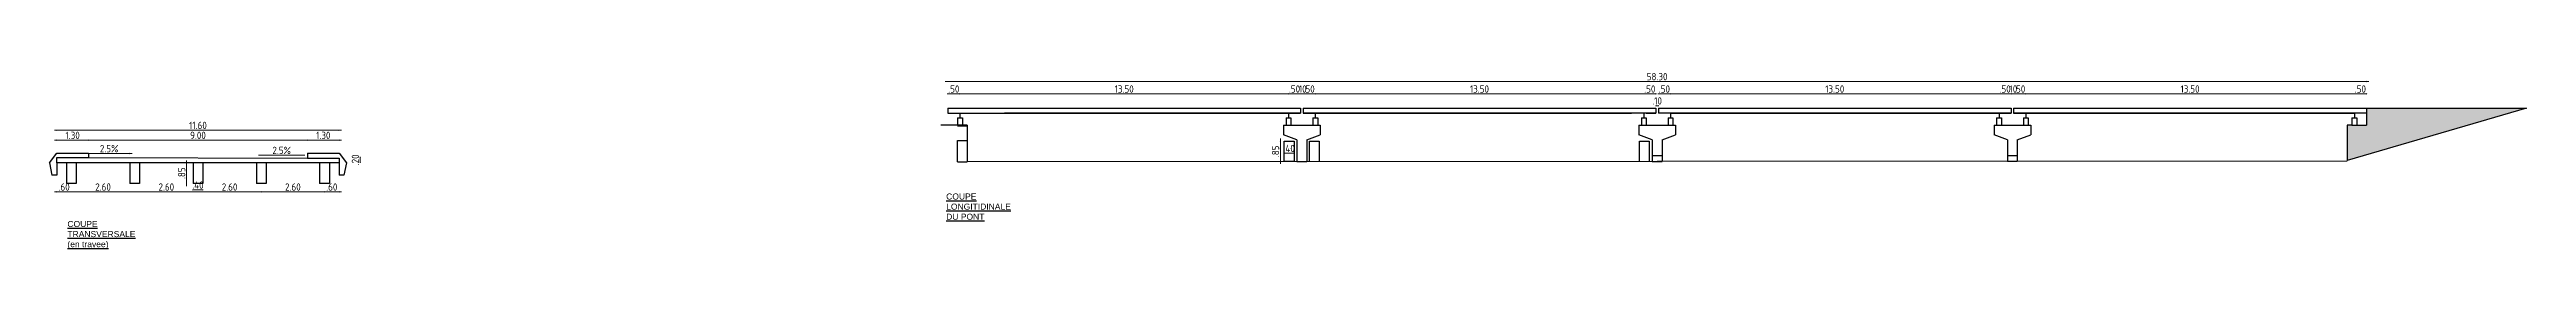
# Model space of a CAD drawing. Header units: millimetres. Extents: x 3400 to 3501, y 1209 to 1217.
import ezdxf

# ---------------------------------------------------------------- set-up
doc = ezdxf.new("R2010")
doc.units = ezdxf.units.MM
doc.styles.add('ISOCP', font='isocp.shx')
doc.styles.get("Standard").update_dxf_attribs({"font": 'arial.ttf'})
doc.dimstyles.new('COT 1-100', dxfattribs={"dimtxt": 0.3, "dimasz": 0.02, "dimexe": 0.1, "dimexo": 0.15, "dimgap": 0.05, "dimtad": 1, "dimzin": 4, "dimdsep": 46, "dimtxsty": 'ISOCP', "dimblk": 'OBLIQUE', "dimcen": 2.5, "dimdle": 0.1, "dimse1": 1, "dimse2": 1, "dimclrd": 252, "dimclre": 6, "dimclrt": 5, "dimadec": 0, "dimazin": 0, "dimtfac": 1, "dimtix": 1, "dimtmove": 0, "dimatfit": 3, "dimfxl": 1, "dimlwd": 20, "dimlwe": 20, "dimarcsym": 0})

# ---------------------------------------------------------------- blocks, each defined once
blk = doc.blocks.new('_Oblique')
at = {"color": 0, "linetype": 'ByBlock', "lineweight": -2}
blk.add_line((-0.5, -0.5), (0.5, 0.5), dxfattribs=at)
blk = doc.blocks.new('*D38')
at = {"color": 252, "lineweight": 20, "transparency": 16777216}
blk.add_line((3400.45, 1211.85), (3403.25, 1211.85), dxfattribs=at)
at = {"layer": 'Defpoints', "color": 0, "transparency": 16777216}
for p in [(3400.55, 1212.19), (3403.15, 1212.19), (3403.15, 1211.85)]:
    blk.add_point(p, dxfattribs=at)
at = {"color": 252, "lineweight": 20, "transparency": 16777216, "xscale": 0.02, "yscale": 0.02, "zscale": 0.02, "rotation": 180}
blk.add_blockref('_Oblique', (3400.55, 1211.85), dxfattribs=at)
at = {"color": 252, "lineweight": 20, "transparency": 16777216, "xscale": 0.02, "yscale": 0.02, "zscale": 0.02}
blk.add_blockref('_Oblique', (3403.15, 1211.85), dxfattribs=at)
at = {"color": 5, "lineweight": 30, "transparency": 16777216, "insert": (3401.85, 1212.05), "char_height": 0.3, "attachment_point": 5, "style": 'ISOCP'}
blk.add_mtext('2.60', dxfattribs=at)
blk = doc.blocks.new('*D39')
at = {"color": 252, "lineweight": 20, "transparency": 16777216}
blk.add_line((3403.05, 1211.85), (3405.85, 1211.85), dxfattribs=at)
at = {"layer": 'Defpoints', "color": 0, "transparency": 16777216}
for p in [(3403.15, 1212.19), (3405.75, 1212.19), (3405.75, 1211.85)]:
    blk.add_point(p, dxfattribs=at)
at = {"color": 252, "lineweight": 20, "transparency": 16777216, "xscale": 0.02, "yscale": 0.02, "zscale": 0.02, "rotation": 180}
blk.add_blockref('_Oblique', (3403.15, 1211.85), dxfattribs=at)
at = {"color": 252, "lineweight": 20, "transparency": 16777216, "xscale": 0.02, "yscale": 0.02, "zscale": 0.02}
blk.add_blockref('_Oblique', (3405.75, 1211.85), dxfattribs=at)
at = {"color": 5, "lineweight": 30, "transparency": 16777216, "insert": (3404.45, 1212.05), "char_height": 0.3, "attachment_point": 5, "style": 'ISOCP'}
blk.add_mtext('2.60', dxfattribs=at)
blk = doc.blocks.new('*D40')
at = {"color": 252, "lineweight": 20, "transparency": 16777216}
blk.add_line((3405.65, 1211.85), (3408.45, 1211.85), dxfattribs=at)
at = {"layer": 'Defpoints', "color": 0, "transparency": 16777216}
for p in [(3405.75, 1212.19), (3408.35, 1212.19), (3408.35, 1211.85)]:
    blk.add_point(p, dxfattribs=at)
at = {"color": 252, "lineweight": 20, "transparency": 16777216, "xscale": 0.02, "yscale": 0.02, "zscale": 0.02, "rotation": 180}
blk.add_blockref('_Oblique', (3405.75, 1211.85), dxfattribs=at)
at = {"color": 252, "lineweight": 20, "transparency": 16777216, "xscale": 0.02, "yscale": 0.02, "zscale": 0.02}
blk.add_blockref('_Oblique', (3408.35, 1211.85), dxfattribs=at)
at = {"color": 5, "lineweight": 30, "transparency": 16777216, "insert": (3407.05, 1212.05), "char_height": 0.3, "attachment_point": 5, "style": 'ISOCP'}
blk.add_mtext('2.60', dxfattribs=at)
blk = doc.blocks.new('*D41')
at = {"color": 252, "lineweight": 20, "transparency": 16777216}
blk.add_line((3408.25, 1211.85), (3411.05, 1211.85), dxfattribs=at)
at = {"layer": 'Defpoints', "color": 0, "transparency": 16777216}
for p in [(3408.35, 1212.19), (3410.95, 1212.19), (3410.95, 1211.85)]:
    blk.add_point(p, dxfattribs=at)
at = {"color": 252, "lineweight": 20, "transparency": 16777216, "xscale": 0.02, "yscale": 0.02, "zscale": 0.02, "rotation": 180}
blk.add_blockref('_Oblique', (3408.35, 1211.85), dxfattribs=at)
at = {"color": 252, "lineweight": 20, "transparency": 16777216, "xscale": 0.02, "yscale": 0.02, "zscale": 0.02}
blk.add_blockref('_Oblique', (3410.95, 1211.85), dxfattribs=at)
at = {"color": 5, "lineweight": 30, "transparency": 16777216, "insert": (3409.65, 1212.05), "char_height": 0.3, "attachment_point": 5, "style": 'ISOCP'}
blk.add_mtext('2.60', dxfattribs=at)
blk = doc.blocks.new('*D44')
at = {"color": 252, "lineweight": 20, "transparency": 16777216}
blk.add_line((3400.65, 1211.85), (3399.85, 1211.85), dxfattribs=at)
at = {"layer": 'Defpoints', "color": 0, "transparency": 16777216}
for p in [(3399.95, 1213.04), (3399.95, 1211.85), (3400.55, 1211.85)]:
    blk.add_point(p, dxfattribs=at)
at = {"color": 252, "lineweight": 20, "transparency": 16777216, "xscale": 0.02, "yscale": 0.02, "zscale": 0.02, "rotation": 180}
blk.add_blockref('_Oblique', (3399.95, 1211.85), dxfattribs=at)
at = {"color": 252, "lineweight": 20, "transparency": 16777216, "xscale": 0.02, "yscale": 0.02, "zscale": 0.02}
blk.add_blockref('_Oblique', (3400.55, 1211.85), dxfattribs=at)
at = {"color": 5, "lineweight": 30, "transparency": 16777216, "insert": (3400.25, 1212.05), "char_height": 0.3, "attachment_point": 5, "style": 'ISOCP'}
blk.add_mtext('.60', dxfattribs=at)
blk = doc.blocks.new('*D45')
at = {"color": 252, "lineweight": 20, "transparency": 16777216}
blk.add_line((3410.85, 1211.85), (3411.65, 1211.85), dxfattribs=at)
at = {"layer": 'Defpoints', "color": 0, "transparency": 16777216}
for p in [(3411.55, 1212.54), (3410.95, 1211.85), (3411.55, 1211.85)]:
    blk.add_point(p, dxfattribs=at)
at = {"color": 252, "lineweight": 20, "transparency": 16777216, "xscale": 0.02, "yscale": 0.02, "zscale": 0.02, "rotation": 180}
blk.add_blockref('_Oblique', (3410.95, 1211.85), dxfattribs=at)
at = {"color": 252, "lineweight": 20, "transparency": 16777216, "xscale": 0.02, "yscale": 0.02, "zscale": 0.02}
blk.add_blockref('_Oblique', (3411.55, 1211.85), dxfattribs=at)
at = {"color": 5, "lineweight": 30, "transparency": 16777216, "insert": (3411.25, 1212.05), "char_height": 0.3, "attachment_point": 5, "style": 'ISOCP'}
blk.add_mtext('.60', dxfattribs=at)
blk = doc.blocks.new('*D46')
at = {"color": 252, "lineweight": 20, "transparency": 16777216}
blk.add_line((3399.85, 1213.98), (3401.35, 1213.98), dxfattribs=at)
at = {"layer": 'Defpoints', "color": 0, "transparency": 16777216}
for p in [(3399.95, 1213.44), (3401.25, 1213.98), (3401.25, 1213.44)]:
    blk.add_point(p, dxfattribs=at)
at = {"color": 252, "lineweight": 20, "transparency": 16777216, "xscale": 0.02, "yscale": 0.02, "zscale": 0.02, "rotation": 180}
blk.add_blockref('_Oblique', (3399.95, 1213.98), dxfattribs=at)
at = {"color": 252, "lineweight": 20, "transparency": 16777216, "xscale": 0.02, "yscale": 0.02, "zscale": 0.02}
blk.add_blockref('_Oblique', (3401.25, 1213.98), dxfattribs=at)
at = {"color": 5, "lineweight": 30, "transparency": 16777216, "insert": (3400.6, 1214.18), "char_height": 0.3, "attachment_point": 5, "style": 'ISOCP'}
blk.add_mtext('1.30', dxfattribs=at)
blk = doc.blocks.new('*D47')
at = {"color": 252, "lineweight": 20, "transparency": 16777216}
blk.add_line((3401.15, 1213.98), (3410.35, 1213.98), dxfattribs=at)
at = {"layer": 'Defpoints', "color": 0, "transparency": 16777216}
for p in [(3401.25, 1213.44), (3410.25, 1213.98), (3410.25, 1213.44)]:
    blk.add_point(p, dxfattribs=at)
at = {"color": 252, "lineweight": 20, "transparency": 16777216, "xscale": 0.02, "yscale": 0.02, "zscale": 0.02, "rotation": 180}
blk.add_blockref('_Oblique', (3401.25, 1213.98), dxfattribs=at)
at = {"color": 252, "lineweight": 20, "transparency": 16777216, "xscale": 0.02, "yscale": 0.02, "zscale": 0.02}
blk.add_blockref('_Oblique', (3410.25, 1213.98), dxfattribs=at)
at = {"color": 5, "lineweight": 30, "transparency": 16777216, "insert": (3405.75, 1214.18), "char_height": 0.3, "attachment_point": 5, "style": 'ISOCP'}
blk.add_mtext('9.00', dxfattribs=at)
blk = doc.blocks.new('*D48')
at = {"color": 252, "lineweight": 20, "transparency": 16777216}
blk.add_line((3410.15, 1213.98), (3411.65, 1213.98), dxfattribs=at)
at = {"layer": 'Defpoints', "color": 0, "transparency": 16777216}
for p in [(3410.25, 1213.44), (3411.55, 1213.98), (3411.55, 1213.44)]:
    blk.add_point(p, dxfattribs=at)
at = {"color": 252, "lineweight": 20, "transparency": 16777216, "xscale": 0.02, "yscale": 0.02, "zscale": 0.02, "rotation": 180}
blk.add_blockref('_Oblique', (3410.25, 1213.98), dxfattribs=at)
at = {"color": 252, "lineweight": 20, "transparency": 16777216, "xscale": 0.02, "yscale": 0.02, "zscale": 0.02}
blk.add_blockref('_Oblique', (3411.55, 1213.98), dxfattribs=at)
at = {"color": 5, "lineweight": 30, "transparency": 16777216, "insert": (3410.9, 1214.18), "char_height": 0.3, "attachment_point": 5, "style": 'ISOCP'}
blk.add_mtext('1.30', dxfattribs=at)
blk = doc.blocks.new('*D49')
at = {"color": 252, "lineweight": 20, "transparency": 16777216}
blk.add_line((3401.15, 1213.43), (3403.05, 1213.43), dxfattribs=at)
at = {"layer": 'Defpoints', "color": 0, "transparency": 16777216}
for p in [(3401.25, 1213.27), (3402.95, 1213.43), (3402.95, 1213.04)]:
    blk.add_point(p, dxfattribs=at)
at = {"color": 252, "lineweight": 20, "transparency": 16777216, "xscale": 0.02, "yscale": 0.02, "zscale": 0.02, "rotation": 180}
blk.add_blockref('_Oblique', (3401.25, 1213.43), dxfattribs=at)
at = {"color": 252, "lineweight": 20, "transparency": 16777216, "xscale": 0.02, "yscale": 0.02, "zscale": 0.02}
blk.add_blockref('_Oblique', (3402.95, 1213.43), dxfattribs=at)
at = {"color": 5, "lineweight": 30, "transparency": 16777216, "insert": (3402.1, 1213.63), "char_height": 0.3, "attachment_point": 5, "style": 'ISOCP'}
blk.add_mtext('2.5%', dxfattribs=at)
blk = doc.blocks.new('*D42')
at = {"color": 252, "lineweight": 20, "transparency": 16777216}
blk.add_line((3408.24, 1213.36), (3410.14, 1213.36), dxfattribs=at)
at = {"layer": 'Defpoints', "color": 0, "transparency": 16777216}
for p in [(3410.04, 1213.36), (3408.34, 1213.2), (3410.04, 1212.97)]:
    blk.add_point(p, dxfattribs=at)
at = {"color": 252, "lineweight": 20, "transparency": 16777216, "xscale": 0.02, "yscale": 0.02, "zscale": 0.02, "rotation": 180}
blk.add_blockref('_Oblique', (3408.34, 1213.36), dxfattribs=at)
at = {"color": 252, "lineweight": 20, "transparency": 16777216, "xscale": 0.02, "yscale": 0.02, "zscale": 0.02}
blk.add_blockref('_Oblique', (3410.04, 1213.36), dxfattribs=at)
at = {"color": 5, "lineweight": 30, "transparency": 16777216, "insert": (3409.19, 1213.56), "char_height": 0.3, "attachment_point": 5, "style": 'ISOCP'}
blk.add_mtext('2.5%', dxfattribs=at)
blk = doc.blocks.new('*D50')
at = {"color": 252, "lineweight": 20, "transparency": 16777216}
blk.add_line((3399.85, 1214.39), (3411.65, 1214.39), dxfattribs=at)
at = {"layer": 'Defpoints', "color": 0, "transparency": 16777216}
for p in [(3411.55, 1214.39), (3399.95, 1213.44), (3411.55, 1213.24)]:
    blk.add_point(p, dxfattribs=at)
at = {"color": 252, "lineweight": 20, "transparency": 16777216, "xscale": 0.02, "yscale": 0.02, "zscale": 0.02, "rotation": 180}
blk.add_blockref('_Oblique', (3399.95, 1214.39), dxfattribs=at)
at = {"color": 252, "lineweight": 20, "transparency": 16777216, "xscale": 0.02, "yscale": 0.02, "zscale": 0.02}
blk.add_blockref('_Oblique', (3411.55, 1214.39), dxfattribs=at)
at = {"color": 5, "lineweight": 30, "transparency": 16777216, "insert": (3405.75, 1214.59), "char_height": 0.3, "attachment_point": 5, "style": 'ISOCP'}
blk.add_mtext('11.60', dxfattribs=at)
blk = doc.blocks.new('*D51')
at = {"color": 252, "lineweight": 20, "transparency": 16777216}
blk.add_line((3405.28, 1213.14), (3405.28, 1212.09), dxfattribs=at)
at = {"layer": 'Defpoints', "color": 0, "transparency": 16777216}
for p in [(3405.55, 1213.04), (3405.28, 1212.19), (3405.55, 1212.19)]:
    blk.add_point(p, dxfattribs=at)
at = {"color": 252, "lineweight": 20, "transparency": 16777216, "xscale": 0.02, "yscale": 0.02, "zscale": 0.02}
for p, rotation in [((3405.28, 1213.04), 90), ((3405.28, 1212.19), 270)]:
    blk.add_blockref('_Oblique', p, dxfattribs=dict(at, rotation=rotation))
at = {"color": 5, "lineweight": 30, "transparency": 16777216, "insert": (3405.08, 1212.62), "char_height": 0.3, "attachment_point": 5, "rotation": 90, "style": 'ISOCP'}
blk.add_mtext('.85', dxfattribs=at)
blk = doc.blocks.new('*D52')
at = {"color": 252, "lineweight": 20, "transparency": 16777216}
for p, q in [((3405.55, 1211.93), (3405.53, 1211.93)), ((3405.95, 1211.93), (3405.55, 1211.93)), ((3405.95, 1211.93), (3405.97, 1211.93))]:
    blk.add_line(p, q, dxfattribs=at)
at = {"layer": 'Defpoints', "color": 0, "transparency": 16777216}
for p in [(3405.55, 1213.04), (3405.95, 1213.04), (3405.55, 1211.93)]:
    blk.add_point(p, dxfattribs=at)
at = {"color": 252, "lineweight": 20, "transparency": 16777216, "xscale": 0.02, "yscale": 0.02, "zscale": 0.02}
blk.add_blockref('_Oblique', (3405.55, 1211.93), dxfattribs=at)
at = {"color": 252, "lineweight": 20, "transparency": 16777216, "xscale": 0.02, "yscale": 0.02, "zscale": 0.02, "rotation": 180}
blk.add_blockref('_Oblique', (3405.95, 1211.93), dxfattribs=at)
at = {"color": 5, "lineweight": 30, "transparency": 16777216, "insert": (3405.75, 1212.13), "char_height": 0.3, "attachment_point": 5, "style": 'ISOCP'}
blk.add_mtext('.40', dxfattribs=at)
blk = doc.blocks.new('*D43')
at = {"color": 252, "lineweight": 20, "transparency": 16777216}
for p, q in [((3412.42, 1213.27), (3412.42, 1213.29)), ((3412.42, 1213.27), (3412.42, 1213.07)), ((3412.42, 1213.07), (3412.42, 1213.05))]:
    blk.add_line(p, q, dxfattribs=at)
at = {"layer": 'Defpoints', "color": 0, "transparency": 16777216}
for p in [(3414.77, 1213.27), (3412.42, 1213.07), (3414.77, 1213.07)]:
    blk.add_point(p, dxfattribs=at)
at = {"color": 252, "lineweight": 20, "transparency": 16777216, "xscale": 0.02, "yscale": 0.02, "zscale": 0.02}
for p, rotation in [((3412.42, 1213.27), 270), ((3412.42, 1213.07), 90)]:
    blk.add_blockref('_Oblique', p, dxfattribs=dict(at, rotation=rotation))
at = {"color": 5, "lineweight": 30, "transparency": 16777216, "insert": (3412.22, 1213.17), "char_height": 0.3, "attachment_point": 5, "rotation": 90, "style": 'ISOCP'}
blk.add_mtext('.20', dxfattribs=at)
blk = doc.blocks.new('*D53')
at = {"color": 252, "lineweight": 20, "transparency": 16777216}
for p, q in [((3436.56, 1215.89), (3436.54, 1215.89)), ((3436.56, 1215.89), (3437.06, 1215.89)), ((3437.06, 1215.89), (3437.08, 1215.89))]:
    blk.add_line(p, q, dxfattribs=at)
at = {"layer": 'Defpoints', "color": 0, "transparency": 16777216}
for p in [(3437.06, 1215.89), (3436.56, 1215.1), (3437.06, 1215.1)]:
    blk.add_point(p, dxfattribs=at)
at = {"color": 252, "lineweight": 20, "transparency": 16777216, "xscale": 0.02, "yscale": 0.02, "zscale": 0.02}
blk.add_blockref('_Oblique', (3436.56, 1215.89), dxfattribs=at)
at = {"color": 252, "lineweight": 20, "transparency": 16777216, "xscale": 0.02, "yscale": 0.02, "zscale": 0.02, "rotation": 180}
blk.add_blockref('_Oblique', (3437.06, 1215.89), dxfattribs=at)
at = {"color": 5, "lineweight": 30, "transparency": 16777216, "insert": (3436.81, 1216.09), "char_height": 0.3, "attachment_point": 5, "style": 'ISOCP'}
blk.add_mtext('.50', dxfattribs=at)
blk = doc.blocks.new('*D54')
at = {"color": 252, "lineweight": 20, "transparency": 16777216}
blk.add_line((3436.96, 1215.89), (3450.66, 1215.89), dxfattribs=at)
at = {"layer": 'Defpoints', "color": 0, "transparency": 16777216}
for p in [(3450.56, 1215.89), (3437.06, 1215.1), (3450.56, 1215.1)]:
    blk.add_point(p, dxfattribs=at)
at = {"color": 252, "lineweight": 20, "transparency": 16777216, "xscale": 0.02, "yscale": 0.02, "zscale": 0.02, "rotation": 180}
blk.add_blockref('_Oblique', (3437.06, 1215.89), dxfattribs=at)
at = {"color": 252, "lineweight": 20, "transparency": 16777216, "xscale": 0.02, "yscale": 0.02, "zscale": 0.02}
blk.add_blockref('_Oblique', (3450.56, 1215.89), dxfattribs=at)
at = {"color": 5, "lineweight": 30, "transparency": 16777216, "insert": (3443.81, 1216.09), "char_height": 0.3, "attachment_point": 5, "style": 'ISOCP'}
blk.add_mtext('13.50', dxfattribs=at)
blk = doc.blocks.new('*D55')
at = {"color": 252, "lineweight": 20, "transparency": 16777216}
for p, q in [((3450.56, 1215.89), (3450.54, 1215.89)), ((3450.56, 1215.89), (3451.06, 1215.89)), ((3451.06, 1215.89), (3451.08, 1215.89))]:
    blk.add_line(p, q, dxfattribs=at)
at = {"layer": 'Defpoints', "color": 0, "transparency": 16777216}
for p in [(3451.06, 1215.89), (3450.56, 1215.1), (3451.06, 1215.1)]:
    blk.add_point(p, dxfattribs=at)
at = {"color": 252, "lineweight": 20, "transparency": 16777216, "xscale": 0.02, "yscale": 0.02, "zscale": 0.02}
blk.add_blockref('_Oblique', (3450.56, 1215.89), dxfattribs=at)
at = {"color": 252, "lineweight": 20, "transparency": 16777216, "xscale": 0.02, "yscale": 0.02, "zscale": 0.02, "rotation": 180}
blk.add_blockref('_Oblique', (3451.06, 1215.89), dxfattribs=at)
at = {"color": 5, "lineweight": 30, "transparency": 16777216, "insert": (3450.81, 1216.09), "char_height": 0.3, "attachment_point": 5, "style": 'ISOCP'}
blk.add_mtext('.50', dxfattribs=at)
blk = doc.blocks.new('*D56')
at = {"color": 252, "lineweight": 20, "transparency": 16777216}
for p, q in [((3451.06, 1215.89), (3451.04, 1215.89)), ((3451.06, 1215.89), (3451.16, 1215.89)), ((3451.16, 1215.89), (3451.18, 1215.89))]:
    blk.add_line(p, q, dxfattribs=at)
at = {"layer": 'Defpoints', "color": 0, "transparency": 16777216}
for p in [(3451.16, 1215.89), (3451.16, 1215.3), (3451.06, 1215.1)]:
    blk.add_point(p, dxfattribs=at)
at = {"color": 252, "lineweight": 20, "transparency": 16777216, "xscale": 0.02, "yscale": 0.02, "zscale": 0.02}
blk.add_blockref('_Oblique', (3451.06, 1215.89), dxfattribs=at)
at = {"color": 252, "lineweight": 20, "transparency": 16777216, "xscale": 0.02, "yscale": 0.02, "zscale": 0.02, "rotation": 180}
blk.add_blockref('_Oblique', (3451.16, 1215.89), dxfattribs=at)
at = {"color": 5, "lineweight": 30, "transparency": 16777216, "insert": (3451.11, 1216.09), "char_height": 0.3, "attachment_point": 5, "style": 'ISOCP'}
blk.add_mtext('.10', dxfattribs=at)
blk = doc.blocks.new('*D57')
at = {"color": 252, "lineweight": 20, "transparency": 16777216}
for p, q in [((3451.16, 1215.89), (3451.14, 1215.89)), ((3451.16, 1215.89), (3451.66, 1215.89)), ((3451.66, 1215.89), (3451.68, 1215.89))]:
    blk.add_line(p, q, dxfattribs=at)
at = {"layer": 'Defpoints', "color": 0, "transparency": 16777216}
for p in [(3451.16, 1215.3), (3451.66, 1215.89), (3451.66, 1215.1)]:
    blk.add_point(p, dxfattribs=at)
at = {"color": 252, "lineweight": 20, "transparency": 16777216, "xscale": 0.02, "yscale": 0.02, "zscale": 0.02}
blk.add_blockref('_Oblique', (3451.16, 1215.89), dxfattribs=at)
at = {"color": 252, "lineweight": 20, "transparency": 16777216, "xscale": 0.02, "yscale": 0.02, "zscale": 0.02, "rotation": 180}
blk.add_blockref('_Oblique', (3451.66, 1215.89), dxfattribs=at)
at = {"color": 5, "lineweight": 30, "transparency": 16777216, "insert": (3451.41, 1216.09), "char_height": 0.3, "attachment_point": 5, "style": 'ISOCP'}
blk.add_mtext('.50', dxfattribs=at)
blk = doc.blocks.new('*D58')
at = {"color": 252, "lineweight": 20, "transparency": 16777216}
for p, q in [((3479.76, 1215.89), (3479.74, 1215.89)), ((3479.76, 1215.89), (3480.26, 1215.89)), ((3480.26, 1215.89), (3480.28, 1215.89))]:
    blk.add_line(p, q, dxfattribs=at)
at = {"layer": 'Defpoints', "color": 0, "transparency": 16777216}
for p in [(3480.26, 1215.89), (3480.26, 1215.3), (3479.76, 1215.1)]:
    blk.add_point(p, dxfattribs=at)
at = {"color": 252, "lineweight": 20, "transparency": 16777216, "xscale": 0.02, "yscale": 0.02, "zscale": 0.02}
blk.add_blockref('_Oblique', (3479.76, 1215.89), dxfattribs=at)
at = {"color": 252, "lineweight": 20, "transparency": 16777216, "xscale": 0.02, "yscale": 0.02, "zscale": 0.02, "rotation": 180}
blk.add_blockref('_Oblique', (3480.26, 1215.89), dxfattribs=at)
at = {"color": 5, "lineweight": 30, "transparency": 16777216, "insert": (3480.01, 1216.09), "char_height": 0.3, "attachment_point": 5, "style": 'ISOCP'}
blk.add_mtext('.50', dxfattribs=at)
blk = doc.blocks.new('*D59')
at = {"color": 252, "lineweight": 20, "transparency": 16777216}
for p, q in [((3480.26, 1215.89), (3480.24, 1215.89)), ((3480.26, 1215.89), (3480.36, 1215.89)), ((3480.36, 1215.89), (3480.38, 1215.89))]:
    blk.add_line(p, q, dxfattribs=at)
at = {"layer": 'Defpoints', "color": 0, "transparency": 16777216}
for p in [(3480.26, 1215.3), (3480.36, 1215.89), (3480.36, 1215.3)]:
    blk.add_point(p, dxfattribs=at)
at = {"color": 252, "lineweight": 20, "transparency": 16777216, "xscale": 0.02, "yscale": 0.02, "zscale": 0.02}
blk.add_blockref('_Oblique', (3480.26, 1215.89), dxfattribs=at)
at = {"color": 252, "lineweight": 20, "transparency": 16777216, "xscale": 0.02, "yscale": 0.02, "zscale": 0.02, "rotation": 180}
blk.add_blockref('_Oblique', (3480.36, 1215.89), dxfattribs=at)
at = {"color": 5, "lineweight": 30, "transparency": 16777216, "insert": (3480.31, 1216.09), "char_height": 0.3, "attachment_point": 5, "style": 'ISOCP'}
blk.add_mtext('.10', dxfattribs=at)
blk = doc.blocks.new('*D60')
at = {"color": 252, "lineweight": 20, "transparency": 16777216}
for p, q in [((3480.36, 1215.89), (3480.34, 1215.89)), ((3480.36, 1215.89), (3480.86, 1215.89)), ((3480.86, 1215.89), (3480.88, 1215.89))]:
    blk.add_line(p, q, dxfattribs=at)
at = {"layer": 'Defpoints', "color": 0, "transparency": 16777216}
for p in [(3480.36, 1215.3), (3480.86, 1215.89), (3480.86, 1215.1)]:
    blk.add_point(p, dxfattribs=at)
at = {"color": 252, "lineweight": 20, "transparency": 16777216, "xscale": 0.02, "yscale": 0.02, "zscale": 0.02}
blk.add_blockref('_Oblique', (3480.36, 1215.89), dxfattribs=at)
at = {"color": 252, "lineweight": 20, "transparency": 16777216, "xscale": 0.02, "yscale": 0.02, "zscale": 0.02, "rotation": 180}
blk.add_blockref('_Oblique', (3480.86, 1215.89), dxfattribs=at)
at = {"color": 5, "lineweight": 30, "transparency": 16777216, "insert": (3480.61, 1216.09), "char_height": 0.3, "attachment_point": 5, "style": 'ISOCP'}
blk.add_mtext('.50', dxfattribs=at)
blk = doc.blocks.new('*D61')
at = {"color": 252, "lineweight": 20, "transparency": 16777216}
blk.add_line((3480.76, 1215.89), (3494.46, 1215.89), dxfattribs=at)
at = {"layer": 'Defpoints', "color": 0, "transparency": 16777216}
for p in [(3494.36, 1215.89), (3480.86, 1215.1), (3494.36, 1215.1)]:
    blk.add_point(p, dxfattribs=at)
at = {"color": 252, "lineweight": 20, "transparency": 16777216, "xscale": 0.02, "yscale": 0.02, "zscale": 0.02, "rotation": 180}
blk.add_blockref('_Oblique', (3480.86, 1215.89), dxfattribs=at)
at = {"color": 252, "lineweight": 20, "transparency": 16777216, "xscale": 0.02, "yscale": 0.02, "zscale": 0.02}
blk.add_blockref('_Oblique', (3494.36, 1215.89), dxfattribs=at)
at = {"color": 5, "lineweight": 30, "transparency": 16777216, "insert": (3487.61, 1216.09), "char_height": 0.3, "attachment_point": 5, "style": 'ISOCP'}
blk.add_mtext('13.50', dxfattribs=at)
blk = doc.blocks.new('*D62')
at = {"color": 252, "lineweight": 20, "transparency": 16777216}
for p, q in [((3494.36, 1215.89), (3494.34, 1215.89)), ((3494.36, 1215.89), (3494.86, 1215.89)), ((3494.86, 1215.89), (3494.88, 1215.89))]:
    blk.add_line(p, q, dxfattribs=at)
at = {"layer": 'Defpoints', "color": 0, "transparency": 16777216}
for p in [(3494.36, 1215.89), (3494.86, 1215.89), (3494.86, 1215.3)]:
    blk.add_point(p, dxfattribs=at)
at = {"color": 252, "lineweight": 20, "transparency": 16777216, "xscale": 0.02, "yscale": 0.02, "zscale": 0.02}
blk.add_blockref('_Oblique', (3494.36, 1215.89), dxfattribs=at)
at = {"color": 252, "lineweight": 20, "transparency": 16777216, "xscale": 0.02, "yscale": 0.02, "zscale": 0.02, "rotation": 180}
blk.add_blockref('_Oblique', (3494.86, 1215.89), dxfattribs=at)
at = {"color": 5, "lineweight": 30, "transparency": 16777216, "insert": (3494.61, 1216.09), "char_height": 0.3, "attachment_point": 5, "style": 'ISOCP'}
blk.add_mtext('.50', dxfattribs=at)
blk = doc.blocks.new('*D63')
at = {"color": 252, "lineweight": 20, "transparency": 16777216}
blk.add_line((3479.86, 1215.89), (3466.16, 1215.89), dxfattribs=at)
at = {"layer": 'Defpoints', "color": 0, "transparency": 16777216}
for p in [(3466.26, 1215.89), (3466.26, 1215.1), (3479.76, 1215.1)]:
    blk.add_point(p, dxfattribs=at)
at = {"color": 252, "lineweight": 20, "transparency": 16777216, "xscale": 0.02, "yscale": 0.02, "zscale": 0.02, "rotation": 180}
blk.add_blockref('_Oblique', (3466.26, 1215.89), dxfattribs=at)
at = {"color": 252, "lineweight": 20, "transparency": 16777216, "xscale": 0.02, "yscale": 0.02, "zscale": 0.02}
blk.add_blockref('_Oblique', (3479.76, 1215.89), dxfattribs=at)
at = {"color": 5, "lineweight": 30, "transparency": 16777216, "insert": (3473.01, 1216.09), "char_height": 0.3, "attachment_point": 5, "style": 'ISOCP'}
blk.add_mtext('13.50', dxfattribs=at)
blk = doc.blocks.new('*D64')
at = {"color": 252, "lineweight": 20, "transparency": 16777216}
for p, q in [((3465.76, 1215.89), (3465.74, 1215.89)), ((3466.26, 1215.89), (3465.76, 1215.89)), ((3466.26, 1215.89), (3466.28, 1215.89))]:
    blk.add_line(p, q, dxfattribs=at)
at = {"layer": 'Defpoints', "color": 0, "transparency": 16777216}
for p in [(3465.76, 1215.89), (3465.76, 1215.3), (3466.26, 1215.1)]:
    blk.add_point(p, dxfattribs=at)
at = {"color": 252, "lineweight": 20, "transparency": 16777216, "xscale": 0.02, "yscale": 0.02, "zscale": 0.02}
blk.add_blockref('_Oblique', (3465.76, 1215.89), dxfattribs=at)
at = {"color": 252, "lineweight": 20, "transparency": 16777216, "xscale": 0.02, "yscale": 0.02, "zscale": 0.02, "rotation": 180}
blk.add_blockref('_Oblique', (3466.26, 1215.89), dxfattribs=at)
at = {"color": 5, "lineweight": 30, "transparency": 16777216, "insert": (3466.01, 1216.09), "char_height": 0.3, "attachment_point": 5, "style": 'ISOCP'}
blk.add_mtext('.50', dxfattribs=at)
blk = doc.blocks.new('*D65')
at = {"color": 252, "lineweight": 20, "transparency": 16777216}
for p, q in [((3465.16, 1215.89), (3465.14, 1215.89)), ((3465.66, 1215.89), (3465.16, 1215.89)), ((3465.66, 1215.89), (3465.68, 1215.89))]:
    blk.add_line(p, q, dxfattribs=at)
at = {"layer": 'Defpoints', "color": 0, "transparency": 16777216}
for p in [(3465.16, 1215.89), (3465.66, 1215.3), (3465.16, 1215.1)]:
    blk.add_point(p, dxfattribs=at)
at = {"color": 252, "lineweight": 20, "transparency": 16777216, "xscale": 0.02, "yscale": 0.02, "zscale": 0.02}
blk.add_blockref('_Oblique', (3465.16, 1215.89), dxfattribs=at)
at = {"color": 252, "lineweight": 20, "transparency": 16777216, "xscale": 0.02, "yscale": 0.02, "zscale": 0.02, "rotation": 180}
blk.add_blockref('_Oblique', (3465.66, 1215.89), dxfattribs=at)
at = {"color": 5, "lineweight": 30, "transparency": 16777216, "insert": (3465.41, 1216.09), "char_height": 0.3, "attachment_point": 5, "style": 'ISOCP'}
blk.add_mtext('.50', dxfattribs=at)
blk = doc.blocks.new('*D66')
at = {"color": 252, "lineweight": 20, "transparency": 16777216}
blk.add_line((3465.26, 1215.89), (3451.56, 1215.89), dxfattribs=at)
at = {"layer": 'Defpoints', "color": 0, "transparency": 16777216}
for p in [(3451.66, 1215.89), (3451.66, 1215.1), (3465.16, 1215.1)]:
    blk.add_point(p, dxfattribs=at)
at = {"color": 252, "lineweight": 20, "transparency": 16777216, "xscale": 0.02, "yscale": 0.02, "zscale": 0.02, "rotation": 180}
blk.add_blockref('_Oblique', (3451.66, 1215.89), dxfattribs=at)
at = {"color": 252, "lineweight": 20, "transparency": 16777216, "xscale": 0.02, "yscale": 0.02, "zscale": 0.02}
blk.add_blockref('_Oblique', (3465.16, 1215.89), dxfattribs=at)
at = {"color": 5, "lineweight": 30, "transparency": 16777216, "insert": (3458.41, 1216.09), "char_height": 0.3, "attachment_point": 5, "style": 'ISOCP'}
blk.add_mtext('13.50', dxfattribs=at)
blk = doc.blocks.new('*D67')
at = {"color": 252, "lineweight": 20, "transparency": 16777216}
for p, q in [((3451.16, 1215.89), (3451.14, 1215.89)), ((3451.66, 1215.89), (3451.16, 1215.89)), ((3451.66, 1215.89), (3451.68, 1215.89))]:
    blk.add_line(p, q, dxfattribs=at)
at = {"layer": 'Defpoints', "color": 0, "transparency": 16777216}
for p in [(3451.16, 1215.89), (3451.16, 1215.3), (3451.66, 1215.1)]:
    blk.add_point(p, dxfattribs=at)
at = {"color": 252, "lineweight": 20, "transparency": 16777216, "xscale": 0.02, "yscale": 0.02, "zscale": 0.02}
blk.add_blockref('_Oblique', (3451.16, 1215.89), dxfattribs=at)
at = {"color": 252, "lineweight": 20, "transparency": 16777216, "xscale": 0.02, "yscale": 0.02, "zscale": 0.02, "rotation": 180}
blk.add_blockref('_Oblique', (3451.66, 1215.89), dxfattribs=at)
at = {"color": 5, "lineweight": 30, "transparency": 16777216, "insert": (3451.41, 1216.09), "char_height": 0.3, "attachment_point": 5, "style": 'ISOCP'}
blk.add_mtext('.50', dxfattribs=at)
blk = doc.blocks.new('*D68')
at = {"color": 252, "lineweight": 20, "transparency": 16777216}
blk.add_line((3436.46, 1216.4), (3494.96, 1216.4), dxfattribs=at)
at = {"layer": 'Defpoints', "color": 0, "transparency": 16777216}
for p in [(3494.86, 1216.4), (3436.56, 1215.3), (3494.86, 1215.3)]:
    blk.add_point(p, dxfattribs=at)
at = {"color": 252, "lineweight": 20, "transparency": 16777216, "xscale": 0.02, "yscale": 0.02, "zscale": 0.02, "rotation": 180}
blk.add_blockref('_Oblique', (3436.56, 1216.4), dxfattribs=at)
at = {"color": 252, "lineweight": 20, "transparency": 16777216, "xscale": 0.02, "yscale": 0.02, "zscale": 0.02}
blk.add_blockref('_Oblique', (3494.86, 1216.4), dxfattribs=at)
at = {"color": 5, "lineweight": 30, "transparency": 16777216, "insert": (3465.71, 1216.6), "char_height": 0.3, "attachment_point": 5, "style": 'ISOCP'}
blk.add_mtext('58.30', dxfattribs=at)
blk = doc.blocks.new('*D69')
at = {"color": 252, "lineweight": 20, "transparency": 16777216}
for p, q in [((3450.39, 1213.44), (3450.37, 1213.44)), ((3450.39, 1213.44), (3450.79, 1213.44)), ((3450.79, 1213.44), (3450.81, 1213.44))]:
    blk.add_line(p, q, dxfattribs=at)
at = {"layer": 'Defpoints', "color": 0, "transparency": 16777216}
for p in [(3450.79, 1213.44), (3450.39, 1213.1), (3450.79, 1213.1)]:
    blk.add_point(p, dxfattribs=at)
at = {"color": 252, "lineweight": 20, "transparency": 16777216, "xscale": 0.02, "yscale": 0.02, "zscale": 0.02}
blk.add_blockref('_Oblique', (3450.39, 1213.44), dxfattribs=at)
at = {"color": 252, "lineweight": 20, "transparency": 16777216, "xscale": 0.02, "yscale": 0.02, "zscale": 0.02, "rotation": 180}
blk.add_blockref('_Oblique', (3450.79, 1213.44), dxfattribs=at)
at = {"color": 5, "lineweight": 30, "transparency": 16777216, "insert": (3450.59, 1213.64), "char_height": 0.3, "attachment_point": 5, "style": 'ISOCP'}
blk.add_mtext('.40', dxfattribs=at)
blk = doc.blocks.new('*D70')
at = {"color": 252, "lineweight": 20, "transparency": 16777216}
blk.add_line((3450.23, 1214.05), (3450.23, 1213), dxfattribs=at)
at = {"layer": 'Defpoints', "color": 0, "transparency": 16777216}
for p in [(3450.39, 1213.95), (3450.23, 1213.1), (3450.39, 1213.1)]:
    blk.add_point(p, dxfattribs=at)
at = {"color": 252, "lineweight": 20, "transparency": 16777216, "xscale": 0.02, "yscale": 0.02, "zscale": 0.02}
for p, rotation in [((3450.23, 1213.95), 90), ((3450.23, 1213.1), 270)]:
    blk.add_blockref('_Oblique', p, dxfattribs=dict(at, rotation=rotation))
at = {"color": 5, "lineweight": 30, "transparency": 16777216, "insert": (3450.03, 1213.52), "char_height": 0.3, "attachment_point": 5, "rotation": 90, "style": 'ISOCP'}
blk.add_mtext('.85', dxfattribs=at)
blk = doc.blocks.new('*D71')
at = {"color": 252, "lineweight": 20, "transparency": 16777216}
for p, q in [((3465.66, 1215.4), (3465.64, 1215.4)), ((3465.76, 1215.4), (3465.66, 1215.4)), ((3465.76, 1215.4), (3465.78, 1215.4))]:
    blk.add_line(p, q, dxfattribs=at)
at = {"layer": 'Defpoints', "color": 0, "transparency": 16777216}
for p in [(3465.66, 1215.4), (3465.66, 1215.3), (3465.76, 1215.3)]:
    blk.add_point(p, dxfattribs=at)
at = {"color": 252, "lineweight": 20, "transparency": 16777216, "xscale": 0.02, "yscale": 0.02, "zscale": 0.02}
blk.add_blockref('_Oblique', (3465.66, 1215.4), dxfattribs=at)
at = {"color": 252, "lineweight": 20, "transparency": 16777216, "xscale": 0.02, "yscale": 0.02, "zscale": 0.02, "rotation": 180}
blk.add_blockref('_Oblique', (3465.76, 1215.4), dxfattribs=at)
at = {"color": 5, "lineweight": 30, "transparency": 16777216, "insert": (3465.71, 1215.6), "char_height": 0.3, "attachment_point": 5, "style": 'ISOCP'}
blk.add_mtext('.10', dxfattribs=at)

msp = doc.modelspace()

# ---------------------------------------------------------------- hatches: boundary and pattern name
h = msp.add_hatch()
h.set_pattern_fill('DOTS', color=256, scale=0.03)
h.set_pattern_definition([(0, (1105.14232, 173.15498), (0.0238125, 0.047625), [0, -0.047625])])
h.paths.add_polyline_path([(3501.434, 1215.297), (3495.062, 1215.297), (3494.862, 1215.297), (3494.862, 1214.597), (3494.262, 1214.597), (3494.062, 1214.597), (3494.062, 1213.149)])

# ---------------------------------------------------------------- linework, layer by layer
for p, q in [((3436.562, 1215.297), (3437.462, 1215.297)), ((3436.562, 1215.297), (3451.062, 1215.297)), ((3436.562, 1215.297), (3436.562, 1215.097)), ((3436.562, 1215.297), (3436.562, 1215.097)), ((3436.562, 1215.297), (3436.562, 1215.097)), ((3436.762, 1215.297), (3437.962, 1215.297)), ((3439.062, 1215.297), (3439.962, 1215.297)), ((3451.062, 1215.297), (3451.062, 1215.097)), ((3451.162, 1215.297), (3465.662, 1215.297)), ((3451.162, 1215.297), (3451.162, 1215.097)), ((3465.262, 1215.297), (3465.662, 1215.297)), ((3465.662, 1215.297), (3465.662, 1215.097)), ((3465.762, 1215.297), (3480.262, 1215.297)), ((3465.762, 1215.297), (3465.762, 1215.097)), ((3480.262, 1215.297), (3480.262, 1215.097)), ((3480.362, 1215.297), (3495.062, 1215.297)), ((3480.362, 1215.297), (3480.362, 1215.097)), ((3501.434, 1215.297), (3494.062, 1213.149)), ((3494.862, 1215.297), (3494.862, 1214.597)), ((3495.062, 1215.297), (3501.434, 1215.297)), ((3437.362, 1214.597), (3436.276, 1214.597)), ((3436.562, 1215.097), (3437.462, 1215.097)), ((3436.562, 1215.097), (3451.062, 1215.097)), ((3436.762, 1215.097), (3437.962, 1215.097)), ((3436.962, 1214.897), (3437.162, 1214.897)), ((3436.962, 1214.897), (3436.962, 1214.597)), ((3436.962, 1214.597), (3437.162, 1214.597)), ((3436.962, 1214.57), (3437.362, 1214.57)), ((3437.062, 1215.097), (3437.062, 1214.897)), ((3437.162, 1214.897), (3437.162, 1214.597)), ((3437.362, 1214.597), (3437.362, 1213.116)), ((3451.062, 1215.097), (3438.895, 1215.097)), ((3439.062, 1215.097), (3439.962, 1215.097)), ((3450.362, 1214.597), (3450.362, 1214.197)), ((3450.362, 1214.597), (3451.862, 1214.597)), ((3450.462, 1214.897), (3450.662, 1214.897)), ((3450.462, 1214.897), (3450.462, 1214.597)), ((3450.462, 1214.597), (3450.662, 1214.597)), ((3450.562, 1215.097), (3450.562, 1214.897)), ((3450.662, 1214.897), (3450.662, 1214.597)), ((3451.162, 1215.097), (3464.662, 1215.097)), ((3465.662, 1215.097), (3451.162, 1215.097)), ((3451.562, 1214.897), (3451.762, 1214.897)), ((3451.562, 1214.897), (3451.562, 1214.597)), ((3451.562, 1214.597), (3451.762, 1214.597)), ((3451.662, 1215.097), (3451.662, 1214.897)), ((3451.762, 1214.897), (3451.762, 1214.597)), ((3451.862, 1214.597), (3451.862, 1214.197)), ((3464.962, 1214.597), (3464.962, 1214.197)), ((3464.962, 1214.597), (3466.462, 1214.597)), ((3465.062, 1214.897), (3465.262, 1214.897)), ((3465.062, 1214.897), (3465.062, 1214.597)), ((3465.062, 1214.597), (3465.262, 1214.597)), ((3465.162, 1215.097), (3465.162, 1214.897)), ((3465.262, 1215.097), (3465.662, 1215.097)), ((3465.662, 1215.097), (3465.262, 1215.097)), ((3465.262, 1214.897), (3465.262, 1214.597)), ((3480.262, 1215.097), (3465.762, 1215.097)), ((3466.162, 1214.897), (3466.362, 1214.897)), ((3466.162, 1214.897), (3466.162, 1214.597)), ((3466.162, 1214.597), (3466.362, 1214.597)), ((3466.262, 1215.097), (3480.262, 1215.097)), ((3466.262, 1215.097), (3466.262, 1214.897)), ((3466.262, 1215.097), (3466.262, 1214.897)), ((3466.362, 1214.897), (3466.362, 1214.597)), ((3466.462, 1214.597), (3466.462, 1214.197)), ((3479.562, 1214.597), (3479.562, 1214.197)), ((3479.562, 1214.597), (3481.062, 1214.597)), ((3479.662, 1214.897), (3479.862, 1214.897)), ((3479.662, 1214.897), (3479.662, 1214.597)), ((3479.662, 1214.597), (3479.862, 1214.597)), ((3479.762, 1215.097), (3479.762, 1214.897)), ((3479.862, 1214.897), (3479.862, 1214.597)), ((3480.362, 1215.097), (3494.362, 1215.097)), ((3494.862, 1215.097), (3480.362, 1215.097)), ((3480.762, 1214.897), (3480.962, 1214.897)), ((3480.762, 1214.897), (3480.762, 1214.597)), ((3480.762, 1214.597), (3480.962, 1214.597)), ((3480.862, 1215.097), (3480.862, 1214.897)), ((3480.962, 1214.897), (3480.962, 1214.597)), ((3481.062, 1214.597), (3481.062, 1214.197)), ((3494.262, 1214.597), (3494.062, 1214.597)), ((3494.062, 1214.597), (3494.062, 1213.149)), ((3494.262, 1214.897), (3494.462, 1214.897)), ((3494.262, 1214.897), (3494.262, 1214.597)), ((3494.262, 1214.597), (3494.862, 1214.597)), ((3494.362, 1215.097), (3494.362, 1214.897)), ((3494.462, 1214.897), (3494.462, 1214.597)), ((3399.651, 1213.041), (3399.951, 1213.441)), ((3399.951, 1213.441), (3401.251, 1213.441)), ((3399.951, 1213.266), (3401.251, 1213.266)), ((3399.951, 1213.041), (3399.951, 1213.266)), ((3401.251, 1213.441), (3401.251, 1213.266)), ((3401.251, 1213.266), (3410.251, 1213.241)), ((3410.251, 1213.441), (3411.551, 1213.441)), ((3410.251, 1213.441), (3410.251, 1213.241)), ((3411.551, 1213.441), (3411.851, 1213.041)), ((3436.962, 1213.966), (3437.362, 1213.966)), ((3436.962, 1213.116), (3436.962, 1213.966)), ((3436.962, 1213.089), (3436.962, 1213.939)), ((3437.362, 1213.966), (3437.362, 1213.116)), ((3437.362, 1213.939), (3437.362, 1213.089)), ((3450.912, 1213.997), (3450.362, 1214.197)), ((3450.39, 1213.947), (3450.79, 1213.947)), ((3450.39, 1213.097), (3450.39, 1213.947)), ((3450.79, 1213.947), (3450.79, 1213.097)), ((3450.912, 1213.997), (3450.912, 1213.097)), ((3451.312, 1213.997), (3451.862, 1214.197)), ((3451.312, 1213.997), (3451.312, 1213.097)), ((3451.429, 1213.947), (3451.829, 1213.947)), ((3451.429, 1213.097), (3451.429, 1213.947)), ((3451.829, 1213.947), (3451.829, 1213.097)), ((3465.512, 1213.997), (3464.962, 1214.197)), ((3464.983, 1213.947), (3465.383, 1213.947)), ((3464.983, 1213.097), (3464.983, 1213.947)), ((3465.383, 1213.947), (3465.383, 1213.097)), ((3465.512, 1213.997), (3465.512, 1213.347)), ((3465.512, 1213.997), (3465.512, 1213.097)), ((3465.512, 1213.347), (3465.912, 1213.347)), ((3465.912, 1213.997), (3466.462, 1214.197)), ((3465.912, 1213.997), (3465.912, 1213.347)), ((3465.912, 1213.997), (3465.912, 1213.097)), ((3480.112, 1213.997), (3479.562, 1214.197)), ((3480.112, 1213.997), (3480.112, 1213.347)), ((3480.112, 1213.997), (3480.112, 1213.097)), ((3480.112, 1213.347), (3480.512, 1213.347)), ((3480.512, 1213.997), (3481.062, 1214.197)), ((3480.512, 1213.997), (3480.512, 1213.347)), ((3480.512, 1213.997), (3480.512, 1213.097)), ((3399.651, 1213.041), (3399.751, 1212.541)), ((3399.951, 1212.541), (3399.751, 1212.541)), ((3411.551, 1213.041), (3399.951, 1213.041)), ((3399.951, 1213.041), (3399.951, 1212.541)), ((3400.351, 1213.041), (3400.351, 1212.191)), ((3400.751, 1213.041), (3400.751, 1212.191)), ((3402.951, 1213.041), (3402.951, 1212.191)), ((3403.351, 1213.041), (3403.351, 1212.191)), ((3405.551, 1213.041), (3405.551, 1212.191)), ((3405.951, 1213.041), (3405.951, 1212.191)), ((3408.151, 1213.041), (3408.151, 1212.191)), ((3408.551, 1213.041), (3408.551, 1212.191)), ((3410.251, 1213.241), (3411.551, 1213.241)), ((3410.751, 1213.041), (3410.751, 1212.191)), ((3411.151, 1213.041), (3411.151, 1212.191)), ((3411.551, 1213.241), (3411.551, 1213.041)), ((3411.551, 1213.041), (3411.551, 1212.541)), ((3411.751, 1212.541), (3411.551, 1212.541)), ((3411.851, 1213.041), (3411.751, 1212.541)), ((3436.962, 1213.089), (3437.362, 1213.089)), ((3494.062, 1213.122), (3437.362, 1213.089)), ((3450.79, 1213.097), (3450.39, 1213.097)), ((3450.912, 1213.097), (3451.312, 1213.097)), ((3465.512, 1213.106), (3465.912, 1213.106)), ((3480.112, 1213.114), (3480.512, 1213.114)), ((3400.751, 1212.191), (3400.351, 1212.191)), ((3403.351, 1212.191), (3402.951, 1212.191)), ((3405.951, 1212.191), (3405.551, 1212.191)), ((3408.551, 1212.191), (3408.151, 1212.191)), ((3411.151, 1212.191), (3410.751, 1212.191))]:
    msp.add_line(p, q)

# ---------------------------------------------------------------- texts
at = {"lineweight": 30, "char_height": 0.25, "attachment_point": 1}
for s, insert in [('{\\LCOUPE LONGITIDINALE\\PDU PONT}', (3436.496, 1211.784)), ('{\\LCOUPE TRANSVERSALE\\P(en travee)}', (3400.386, 1210.652))]:
    msp.add_mtext_dynamic_manual_height_columns(s, width=1.77914, gutter_width=12.5, heights=[0], dxfattribs=dict(at, insert=insert))

# ---------------------------------------------------------------- dimensions: what is measured, and where the dimension line sits
at = {"lineweight": 30}
for base, p1, p2, picture, middle in [((3494.862, 1216.397), (3436.562, 1215.297), (3494.862, 1215.297), '*D68', (3465.712, 1216.597)), ((3437.062, 1215.891), (3436.562, 1215.097), (3437.062, 1215.097), '*D53', (3436.812, 1216.091)), ((3450.562, 1215.891), (3437.062, 1215.097), (3450.562, 1215.097), '*D54', (3443.812, 1216.091)), ((3451.062, 1215.891), (3450.562, 1215.097), (3451.062, 1215.097), '*D55', (3450.812, 1216.091)), ((3451.162, 1215.891), (3451.062, 1215.097), (3451.162, 1215.297), '*D56', (3451.112, 1216.091)), ((3451.662, 1215.891), (3451.162, 1215.297), (3451.662, 1215.097), '*D57', (3451.412, 1216.091)), ((3451.162, 1215.891), (3451.662, 1215.097), (3451.162, 1215.297), '*D67', (3451.412, 1216.091)), ((3451.662, 1215.891), (3465.162, 1215.097), (3451.662, 1215.097), '*D66', (3458.412, 1216.091)), ((3465.162, 1215.891), (3465.662, 1215.297), (3465.162, 1215.097), '*D65', (3465.412, 1216.091)), ((3465.662, 1215.398), (3465.762, 1215.297), (3465.662, 1215.297), '*D71', (3465.712, 1215.598)), ((3465.762, 1215.891), (3466.262, 1215.097), (3465.762, 1215.297), '*D64', (3466.012, 1216.091)), ((3466.262, 1215.891), (3479.762, 1215.097), (3466.262, 1215.097), '*D63', (3473.012, 1216.091)), ((3480.262, 1215.891), (3479.762, 1215.097), (3480.262, 1215.297), '*D58', (3480.012, 1216.091)), ((3480.362, 1215.891), (3480.262, 1215.297), (3480.362, 1215.297), '*D59', (3480.312, 1216.091)), ((3480.862, 1215.891), (3480.362, 1215.297), (3480.862, 1215.097), '*D60', (3480.612, 1216.091)), ((3494.362, 1215.891), (3480.862, 1215.097), (3494.362, 1215.097), '*D61', (3487.612, 1216.091)), ((3494.862, 1215.893), (3494.362, 1215.891), (3494.862, 1215.297), '*D62', (3494.612, 1216.093)), ((3411.551, 1214.39), (3399.951, 1213.441), (3411.551, 1213.241), '*D50', (3405.751, 1214.59)), ((3401.251, 1213.976), (3399.951, 1213.441), (3401.251, 1213.441), '*D46', (3400.601, 1214.176)), ((3410.251, 1213.976), (3401.251, 1213.441), (3410.251, 1213.441), '*D47', (3405.751, 1214.176)), ((3411.551, 1213.976), (3410.251, 1213.441), (3411.551, 1213.441), '*D48', (3410.901, 1214.176)), ((3450.79, 1213.443), (3450.39, 1213.097), (3450.79, 1213.097), '*D69', (3450.59, 1213.643)), ((3399.951, 1211.846), (3400.551, 1211.848), (3399.951, 1213.041), '*D44', (3400.251, 1212.046)), ((3403.151, 1211.848), (3400.551, 1212.191), (3403.151, 1212.191), '*D38', (3401.851, 1212.048)), ((3405.751, 1211.848), (3403.151, 1212.191), (3405.751, 1212.191), '*D39', (3404.451, 1212.048)), ((3405.551, 1211.931), (3405.951, 1213.041), (3405.551, 1213.041), '*D52', (3405.751, 1212.131)), ((3408.351, 1211.848), (3405.751, 1212.191), (3408.351, 1212.191), '*D40', (3407.051, 1212.048)), ((3410.951, 1211.848), (3408.351, 1212.191), (3410.951, 1212.191), '*D41', (3409.651, 1212.048)), ((3411.551, 1211.849), (3410.951, 1211.848), (3411.551, 1212.541), '*D45', (3411.251, 1212.049))]:
    dim = msp.add_linear_dim(base=base, p1=p1, p2=p2, dimstyle='COT 1-100', dxfattribs=at)
    dim.commit()
    dim.dimension.update_dxf_attribs({"geometry": picture, "text_midpoint": middle})
for base, p1, p2, picture, middle in [((3402.951, 1213.431), (3401.251, 1213.266), (3402.951, 1213.041), '*D49', (3402.101, 1213.631)), ((3410.041, 1213.36), (3408.341, 1213.195), (3410.041, 1212.97), '*D42', (3409.191, 1213.56))]:
    dim = msp.add_linear_dim(base=base, p1=p1, p2=p2, text='2.5%', dimstyle='COT 1-100', dxfattribs=at)
    dim.commit()
    dim.dimension.update_dxf_attribs({"geometry": picture, "text_midpoint": middle})
for base, p1, p2, picture, middle in [((3412.417, 1213.067), (3414.772, 1213.267), (3414.772, 1213.067), '*D43', (3412.217, 1213.167)), ((3450.228, 1213.097), (3450.39, 1213.947), (3450.39, 1213.097), '*D70', (3450.028, 1213.522)), ((3405.278, 1212.191), (3405.551, 1213.041), (3405.551, 1212.191), '*D51', (3405.078, 1212.616))]:
    dim = msp.add_linear_dim(base=base, p1=p1, p2=p2, angle=90, dimstyle='COT 1-100', dxfattribs=at)
    dim.commit()
    dim.dimension.update_dxf_attribs({"geometry": picture, "text_midpoint": middle})

doc.saveas('drawing.dxf')
